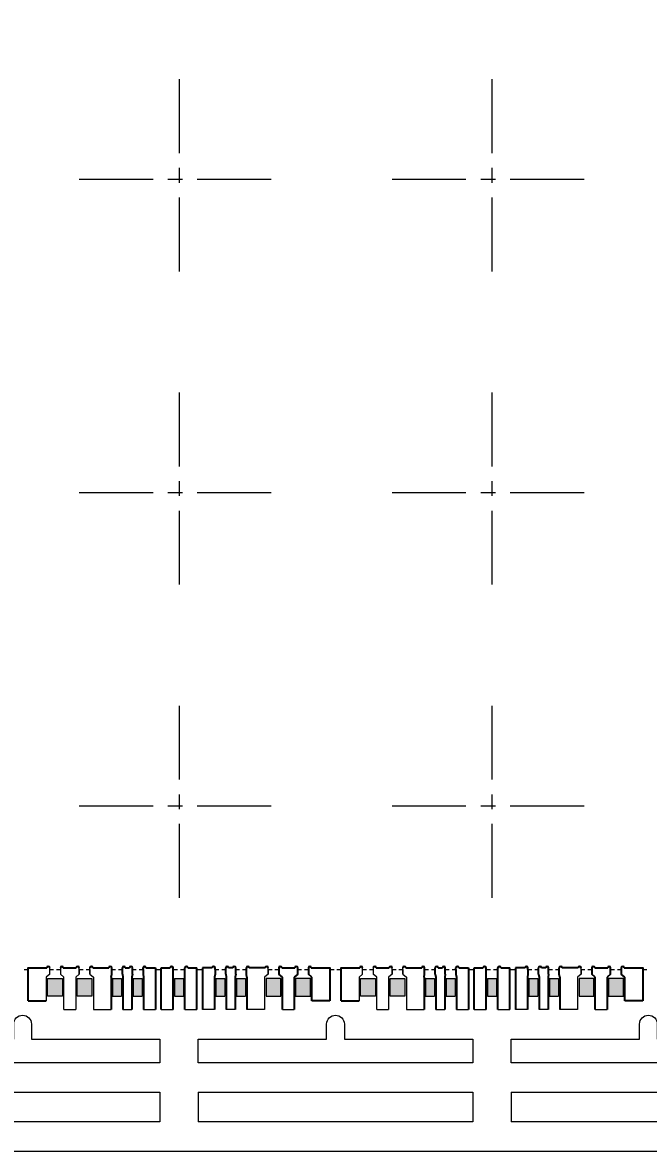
# Model space of a CAD drawing. Header units: millimetres. Extents: x 4066 to 4192, y 1600 to 1759.
# Drawn here: x 4135.04 to 4145.64, y 1673.22 to 1692.32 of the extents above; entities that cross this region are included whole.
import ezdxf

# ---------------------------------------------------------------- set-up
doc = ezdxf.new("R2010")
doc.units = ezdxf.units.MM
doc.linetypes.add('CENTER', pattern=[2, 1.25, -0.25, 0.25, -0.25])
doc.linetypes.add('HIDDEN', pattern=[0.375, 0.25, -0.125])
for name, color, linetype in [('1', 7, 'Continuous'), ('1D', 4, 'Continuous'), ('中心线', 1, 'CENTER')]:
    doc.layers.add(name, color=color, linetype=linetype)
doc.layers.add('AM_8', color=3, linetype='Continuous', lineweight=15)

msp = doc.modelspace()

# ---------------------------------------------------------------- hatches: boundary and pattern name
at = {"layer": 'AM_8', "linetype": 'ByBlock'}
h = msp.add_hatch(dxfattribs=at)
h.set_pattern_fill('GLASS', color=3, scale=0.002)
h.set_pattern_definition([(236.3099, (37.13048, 0.03556), (-0.050800067793, -0.101599977535), [0.018316194, -0.1648457968]), (236.3099, (37.131496, 0.032512), (-0.050800067793, -0.101599977535), [0.0109897164, -0.1721722744]), (236.3099, (37.1254, 0.032512), (-0.050800067793, -0.101599977535), [0.0109897164, -0.1721722744])])
h.paths.add_polyline_path([(4135.4681, 1675.8464), (4135.4681, 1676.1464), (4135.7181, 1676.1464), (4135.7181, 1675.8464)])
h.paths.add_polyline_path([(4135.9681, 1675.8464), (4135.9681, 1676.1464), (4136.2181, 1676.1464), (4136.2181, 1675.8464)])
h.paths.add_polyline_path([(4139.1681, 1676.1464), (4139.1681, 1675.8464), (4139.4181, 1675.8464), (4139.4181, 1676.1464)])
h.paths.add_polyline_path([(4139.6681, 1676.1464), (4139.6681, 1675.8464), (4139.9181, 1675.8464), (4139.9181, 1676.1464)])
h.paths.add_polyline_path([(4136.5681, 1676.1464), (4136.5681, 1675.8464), (4136.7181, 1675.8464), (4136.7181, 1676.1464)])
h.paths.add_polyline_path([(4136.9181, 1676.1464), (4136.9181, 1675.8464), (4137.0681, 1675.8464), (4137.0681, 1676.1464)])
h.paths.add_polyline_path([(4138.6681, 1676.1464), (4138.6681, 1675.8464), (4138.8181, 1675.8464), (4138.8181, 1676.1464)])
h.paths.add_polyline_path([(4138.3181, 1676.1464), (4138.3181, 1675.8464), (4138.4681, 1675.8464), (4138.4681, 1676.1464)])
h.paths.add_polyline_path([(4137.6181, 1676.1464), (4137.6181, 1675.8464), (4137.7681, 1675.8464), (4137.7681, 1676.1464)])
h = msp.add_hatch(dxfattribs=at)
h.set_pattern_fill('GLASS', color=3, scale=0.002)
h.set_pattern_definition([(236.3099, (42.43048, 0.03556), (-0.050800067793, -0.101599977535), [0.018316194, -0.1648457968]), (236.3099, (42.431496, 0.032512), (-0.050800067793, -0.101599977535), [0.0109897164, -0.1721722744]), (236.3099, (42.4254, 0.032512), (-0.050800067793, -0.101599977535), [0.0109897164, -0.1721722744])])
h.paths.add_polyline_path([(4140.7681, 1675.8464), (4140.7681, 1676.1464), (4141.0181, 1676.1464), (4141.0181, 1675.8464)])
h.paths.add_polyline_path([(4141.2681, 1675.8464), (4141.2681, 1676.1464), (4141.5181, 1676.1464), (4141.5181, 1675.8464)])
h.paths.add_polyline_path([(4144.4681, 1676.1464), (4144.4681, 1675.8464), (4144.7181, 1675.8464), (4144.7181, 1676.1464)])
h.paths.add_polyline_path([(4144.9681, 1676.1464), (4144.9681, 1675.8464), (4145.2181, 1675.8464), (4145.2181, 1676.1464)])
h.paths.add_polyline_path([(4141.8681, 1676.1464), (4141.8681, 1675.8464), (4142.0181, 1675.8464), (4142.0181, 1676.1464)])
h.paths.add_polyline_path([(4142.2181, 1676.1464), (4142.2181, 1675.8464), (4142.3681, 1675.8464), (4142.3681, 1676.1464)])
h.paths.add_polyline_path([(4143.9681, 1676.1464), (4143.9681, 1675.8464), (4144.1181, 1675.8464), (4144.1181, 1676.1464)])
h.paths.add_polyline_path([(4143.6181, 1676.1464), (4143.6181, 1675.8464), (4143.7681, 1675.8464), (4143.7681, 1676.1464)])
h.paths.add_polyline_path([(4142.9181, 1676.1464), (4142.9181, 1675.8464), (4143.0681, 1675.8464), (4143.0681, 1676.1464)])

# ---------------------------------------------------------------- linework, layer by layer
at = {"lineweight": 5}
for p, q in [((4135.5031, 1676.2214, 0.0291), (4135.4431, 1676.1714, 0.0291)), ((4135.5031, 1676.2214, 0.0291), (4135.5031, 1676.3264, 0.0291)), ((4135.6831, 1676.3264, 0.0291), (4135.6831, 1676.2214, 0.0291)), ((4135.7431, 1676.1714, 0.0291), (4135.6831, 1676.2214, 0.0291)), ((4136.0031, 1676.2214, 0.0291), (4135.9431, 1676.1714, 0.0291)), ((4136.0031, 1676.2214, 0.0291), (4136.0031, 1676.3264, 0.0291)), ((4136.0031, 1676.3014, 0.0291), (4136.0031, 1676.2214, 0.0291)), ((4136.1831, 1676.2214, 0.0291), (4136.1831, 1676.3264, 0.0291)), ((4136.1831, 1676.3014, 0.0291), (4136.1831, 1676.2214, 0.0291)), ((4136.1831, 1676.2214, 0.0291), (4136.2431, 1676.1714, 0.0291)), ((4139.2031, 1676.2214, 0.0291), (4139.1431, 1676.1714, 0.0291)), ((4139.2031, 1676.2214, 0.0291), (4139.2031, 1676.3264, 0.0291)), ((4139.2031, 1676.3014, 0.0291), (4139.2031, 1676.2214, 0.0291)), ((4140.8031, 1676.2214, 0.0291), (4140.7431, 1676.1714, 0.0291)), ((4140.8031, 1676.2214, 0.0291), (4140.8031, 1676.3264, 0.0291)), ((4140.9831, 1676.3264, 0.0291), (4140.9831, 1676.2214, 0.0291)), ((4141.0431, 1676.1714, 0.0291), (4140.9831, 1676.2214, 0.0291)), ((4141.3031, 1676.2214, 0.0291), (4141.2431, 1676.1714, 0.0291)), ((4141.3031, 1676.2214, 0.0291), (4141.3031, 1676.3264, 0.0291)), ((4141.3031, 1676.3014, 0.0291), (4141.3031, 1676.2214, 0.0291)), ((4141.4831, 1676.2214, 0.0291), (4141.4831, 1676.3264, 0.0291)), ((4141.4831, 1676.3014, 0.0291), (4141.4831, 1676.2214, 0.0291)), ((4141.4831, 1676.2214, 0.0291), (4141.5431, 1676.1714, 0.0291)), ((4144.5031, 1676.2214, 0.0291), (4144.4431, 1676.1714, 0.0291)), ((4144.5031, 1676.2214, 0.0291), (4144.5031, 1676.3264, 0.0291)), ((4144.5031, 1676.3014, 0.0291), (4144.5031, 1676.2214, 0.0291)), ((4135.4431, 1676.1714, 0.0291), (4135.4431, 1675.7686, 0.0291)), ((4135.7431, 1675.6214, 0.0291), (4135.7431, 1676.1714, 0.0291)), ((4135.9431, 1676.1714, 0.0291), (4135.9431, 1675.6214, 0.0291)), ((4136.2431, 1676.1714, 0.0291), (4136.2431, 1675.6214, 0.0291)), ((4139.1431, 1676.1714, 0.0291), (4139.1431, 1675.6214, 0.0291)), ((4140.7431, 1676.1714, 0.0291), (4140.7431, 1675.7686, 0.0291)), ((4141.0431, 1675.6214, 0.0291), (4141.0431, 1676.1714, 0.0291)), ((4141.2431, 1676.1714, 0.0291), (4141.2431, 1675.6214, 0.0291)), ((4141.5431, 1676.1714, 0.0291), (4141.5431, 1675.6214, 0.0291)), ((4144.4431, 1676.1714, 0.0291), (4144.4431, 1675.6214, 0.0291)), ((4135.7431, 1675.6214, 0.0291), (4135.9431, 1675.6214, 0.0291)), ((4136.2431, 1675.6214, 0.0291), (4136.5431, 1675.6214, 0.0291)), ((4136.7431, 1675.6214, 0.0291), (4136.8931, 1675.6214, 0.0291)), ((4137.0931, 1675.6214, 0.0291), (4137.2931, 1675.6214, 0.0291)), ((4137.3931, 1675.6214, 0.0291), (4137.5931, 1675.6214, 0.0291)), ((4137.7931, 1675.6214, 0.0291), (4137.9931, 1675.6214, 0.0291)), ((4138.2931, 1675.6214, 0.0291), (4138.0931, 1675.6214, 0.0291)), ((4138.6431, 1675.6214, 0.0291), (4138.4931, 1675.6214, 0.0291)), ((4139.1431, 1675.6214, 0.0291), (4138.8431, 1675.6214, 0.0291)), ((4139.4431, 1675.6214, 0.0291), (4139.6431, 1675.6214, 0.0291)), ((4141.0431, 1675.6214, 0.0291), (4141.2431, 1675.6214, 0.0291)), ((4141.5431, 1675.6214, 0.0291), (4141.8431, 1675.6214, 0.0291)), ((4142.0431, 1675.6214, 0.0291), (4142.1931, 1675.6214, 0.0291)), ((4142.3931, 1675.6214, 0.0291), (4142.5931, 1675.6214, 0.0291)), ((4142.6931, 1675.6214, 0.0291), (4142.8931, 1675.6214, 0.0291)), ((4143.0931, 1675.6214, 0.0291), (4143.2931, 1675.6214, 0.0291)), ((4143.5931, 1675.6214, 0.0291), (4143.3931, 1675.6214, 0.0291)), ((4143.9431, 1675.6214, 0.0291), (4143.7931, 1675.6214, 0.0291)), ((4144.4431, 1675.6214, 0.0291), (4144.1431, 1675.6214, 0.0291)), ((4144.7431, 1675.6214, 0.0291), (4144.9431, 1675.6214, 0.0291))]:
    msp.add_line(p, q, dxfattribs=at)
at = {"color": 0}
for p, q in [((4136.5431, 1676.1714, 0.0291), (4136.5531, 1676.2214, 0.0291)), ((4136.5531, 1676.2214, 0.0291), (4136.5531, 1676.3014, 0.0291)), ((4136.7331, 1676.2214, 0.0291), (4136.7431, 1676.1714, 0.0291)), ((4136.9031, 1676.2214, 0.0291), (4136.8931, 1676.1714, 0.0291)), ((4137.0831, 1676.3014, 0.0291), (4137.0831, 1676.2214, 0.0291)), ((4137.0831, 1676.2214, 0.0291), (4137.0931, 1676.1714, 0.0291)), ((4137.3931, 1675.6214, 0.0291), (4137.3931, 1676.3264, 0.0291)), ((4137.5931, 1675.6214, 0.0291), (4137.5931, 1676.3264, 0.0291)), ((4137.7931, 1675.6214, 0.0291), (4137.7931, 1676.3264, 0.0291)), ((4137.9931, 1675.6214, 0.0291), (4137.9931, 1676.3264, 0.0291)), ((4138.3031, 1676.2214, 0.0291), (4138.2931, 1676.1714, 0.0291)), ((4138.3031, 1676.3014, 0.0291), (4138.3031, 1676.2214, 0.0291)), ((4138.4831, 1676.2214, 0.0291), (4138.4931, 1676.1714, 0.0291)), ((4138.6531, 1676.2214, 0.0291), (4138.6431, 1676.1714, 0.0291)), ((4138.8331, 1676.2214, 0.0291), (4138.8331, 1676.3014, 0.0291)), ((4138.8431, 1676.1714, 0.0291), (4138.8331, 1676.2214, 0.0291)), ((4139.3831, 1676.3264, 0.0291), (4139.3831, 1676.2214, 0.0291)), ((4139.7031, 1676.2214, 0.0291), (4139.7031, 1676.3264, 0.0291)), ((4139.8831, 1676.3264, 0.0291), (4139.8831, 1676.2214, 0.0291)), ((4141.8431, 1676.1714, 0.0291), (4141.8531, 1676.2214, 0.0291)), ((4141.8531, 1676.2214, 0.0291), (4141.8531, 1676.3014, 0.0291)), ((4142.0331, 1676.2214, 0.0291), (4142.0431, 1676.1714, 0.0291)), ((4142.2031, 1676.2214, 0.0291), (4142.1931, 1676.1714, 0.0291)), ((4142.3831, 1676.3014, 0.0291), (4142.3831, 1676.2214, 0.0291)), ((4142.3831, 1676.2214, 0.0291), (4142.3931, 1676.1714, 0.0291)), ((4142.6931, 1675.6214, 0.0291), (4142.6931, 1676.3264, 0.0291)), ((4142.8931, 1675.6214, 0.0291), (4142.8931, 1676.3264, 0.0291)), ((4143.0931, 1675.6214, 0.0291), (4143.0931, 1676.3264, 0.0291)), ((4143.2931, 1675.6214, 0.0291), (4143.2931, 1676.3264, 0.0291)), ((4143.6031, 1676.2214, 0.0291), (4143.5931, 1676.1714, 0.0291)), ((4143.6031, 1676.3014, 0.0291), (4143.6031, 1676.2214, 0.0291)), ((4143.7831, 1676.2214, 0.0291), (4143.7931, 1676.1714, 0.0291)), ((4143.9531, 1676.2214, 0.0291), (4143.9431, 1676.1714, 0.0291)), ((4144.1331, 1676.2214, 0.0291), (4144.1331, 1676.3014, 0.0291)), ((4144.1431, 1676.1714, 0.0291), (4144.1331, 1676.2214, 0.0291)), ((4144.6831, 1676.3264, 0.0291), (4144.6831, 1676.2214, 0.0291)), ((4145.0031, 1676.2214, 0.0291), (4145.0031, 1676.3264, 0.0291)), ((4145.1831, 1676.3264, 0.0291), (4145.1831, 1676.2214, 0.0291)), ((4136.5431, 1676.1714, 0.0291), (4136.5431, 1675.6214, 0.0291)), ((4136.7431, 1676.1714, 0.0291), (4136.7431, 1675.6214, 0.0291)), ((4136.8931, 1676.1714, 0.0291), (4136.8931, 1675.6214, 0.0291)), ((4137.0931, 1676.1714, 0.0291), (4137.0931, 1675.6214, 0.0291)), ((4138.2931, 1676.1714, 0.0291), (4138.2931, 1675.6214, 0.0291)), ((4138.4931, 1676.1714, 0.0291), (4138.4931, 1675.6214, 0.0291)), ((4138.6431, 1676.1714, 0.0291), (4138.6431, 1675.6214, 0.0291)), ((4138.8431, 1676.1714, 0.0291), (4138.8431, 1675.6214, 0.0291)), ((4141.8431, 1676.1714, 0.0291), (4141.8431, 1675.6214, 0.0291)), ((4142.0431, 1676.1714, 0.0291), (4142.0431, 1675.6214, 0.0291)), ((4142.1931, 1676.1714, 0.0291), (4142.1931, 1675.6214, 0.0291)), ((4142.3931, 1676.1714, 0.0291), (4142.3931, 1675.6214, 0.0291)), ((4143.5931, 1676.1714, 0.0291), (4143.5931, 1675.6214, 0.0291)), ((4143.7931, 1676.1714, 0.0291), (4143.7931, 1675.6214, 0.0291)), ((4143.9431, 1676.1714, 0.0291), (4143.9431, 1675.6214, 0.0291)), ((4144.1431, 1676.1714, 0.0291), (4144.1431, 1675.6214, 0.0291))]:
    msp.add_line(p, q, dxfattribs=at)
for p, q in [((4136.5531, 1676.3014, 0.0291), (4136.5531, 1676.3264, 0.0291)), ((4136.7331, 1676.2214, 0.0291), (4136.7331, 1676.3264, 0.0291)), ((4136.9031, 1676.2214, 0.0291), (4136.9031, 1676.3264, 0.0291)), ((4137.0831, 1676.3014, 0.0291), (4137.0831, 1676.3264, 0.0291)), ((4138.3031, 1676.3014, 0.0291), (4138.3031, 1676.3264, 0.0291)), ((4138.4831, 1676.2214, 0.0291), (4138.4831, 1676.3264, 0.0291)), ((4138.6531, 1676.2214, 0.0291), (4138.6531, 1676.3264, 0.0291)), ((4138.8331, 1676.3014, 0.0291), (4138.8331, 1676.3264, 0.0291)), ((4139.4431, 1676.1714, 0.0291), (4139.3831, 1676.2214, 0.0291)), ((4139.7031, 1676.2214, 0.0291), (4139.6431, 1676.1714, 0.0291)), ((4139.9431, 1676.1714, 0.0291), (4139.8831, 1676.2214, 0.0291)), ((4141.8531, 1676.3014, 0.0291), (4141.8531, 1676.3264, 0.0291)), ((4142.0331, 1676.2214, 0.0291), (4142.0331, 1676.3264, 0.0291)), ((4142.2031, 1676.2214, 0.0291), (4142.2031, 1676.3264, 0.0291)), ((4142.3831, 1676.3014, 0.0291), (4142.3831, 1676.3264, 0.0291)), ((4143.6031, 1676.3014, 0.0291), (4143.6031, 1676.3264, 0.0291)), ((4143.7831, 1676.2214, 0.0291), (4143.7831, 1676.3264, 0.0291)), ((4143.9531, 1676.2214, 0.0291), (4143.9531, 1676.3264, 0.0291)), ((4144.1331, 1676.3014, 0.0291), (4144.1331, 1676.3264, 0.0291)), ((4144.7431, 1676.1714, 0.0291), (4144.6831, 1676.2214, 0.0291)), ((4145.0031, 1676.2214, 0.0291), (4144.9431, 1676.1714, 0.0291)), ((4145.2431, 1676.1714, 0.0291), (4145.1831, 1676.2214, 0.0291)), ((4139.4431, 1675.6214, 0.0291), (4139.4431, 1676.1714, 0.0291)), ((4139.6431, 1676.1714, 0.0291), (4139.6431, 1675.6214, 0.0291)), ((4139.9431, 1675.7686, 0.0291), (4139.9431, 1676.1714, 0.0291)), ((4144.7431, 1675.6214, 0.0291), (4144.7431, 1676.1714, 0.0291)), ((4144.9431, 1676.1714, 0.0291), (4144.9431, 1675.6214, 0.0291)), ((4145.2431, 1675.7686, 0.0291), (4145.2431, 1676.1714, 0.0291)), ((4135.1381, 1675.7686, 0.0291), (4135.4431, 1675.7686, 0.0291)), ((4140.2481, 1675.7686, 0.0291), (4139.9431, 1675.7686, 0.0291)), ((4140.4381, 1675.7686, 0.0291), (4140.7431, 1675.7686, 0.0291)), ((4145.5481, 1675.7686, 0.0291), (4145.2431, 1675.7686, 0.0291))]:
    msp.add_line(p, q)
at = {"color": 0, "elevation": 0.0291}
for points in [[(4135.1381, 1675.7686), (4135.1381, 1676.3264), (4135.4531, 1676.3264)], [(4135.7331, 1676.3264), (4135.9531, 1676.3264)], [(4136.2331, 1676.3264), (4136.5031, 1676.3264)], [(4136.7831, 1676.3264), (4136.8531, 1676.3264)], [(4137.1331, 1676.3264), (4137.2931, 1676.3264)], [(4137.2931, 1676.3264), (4137.2931, 1675.6214)], [(4137.3931, 1676.3264), (4137.5431, 1676.3264)], [(4137.8431, 1676.3264), (4137.9931, 1676.3264)], [(4138.0931, 1676.3264), (4138.0931, 1675.6214)], [(4138.2531, 1676.3264), (4138.0931, 1676.3264)], [(4138.6031, 1676.3264), (4138.5331, 1676.3264)], [(4139.1531, 1676.3264), (4138.8831, 1676.3264)], [(4139.4331, 1676.3264), (4139.6531, 1676.3264)], [(4139.9331, 1676.3264), (4140.2481, 1676.3264), (4140.2481, 1675.7686)], [(4140.4381, 1675.7686), (4140.4381, 1676.3264), (4140.7531, 1676.3264)], [(4141.0331, 1676.3264), (4141.2531, 1676.3264)], [(4141.5331, 1676.3264), (4141.8031, 1676.3264)], [(4142.0831, 1676.3264), (4142.1531, 1676.3264)], [(4142.4331, 1676.3264), (4142.5931, 1676.3264)], [(4142.5931, 1676.3264), (4142.5931, 1675.6214)], [(4142.6931, 1676.3264), (4142.8431, 1676.3264)], [(4143.1431, 1676.3264), (4143.2931, 1676.3264)], [(4143.3931, 1676.3264), (4143.3931, 1675.6214)], [(4143.5531, 1676.3264), (4143.3931, 1676.3264)], [(4143.9031, 1676.3264), (4143.8331, 1676.3264)], [(4144.4531, 1676.3264), (4144.1831, 1676.3264)], [(4144.7331, 1676.3264), (4144.9531, 1676.3264)], [(4145.2331, 1676.3264), (4145.5481, 1676.3264), (4145.5481, 1675.7686)]]:
    msp.add_lwpolyline(points, dxfattribs=at)
for centre in [(4135.4781, 1676.3264, 0.0291), (4135.7081, 1676.3264, 0.0291), (4135.9781, 1676.3264, 0.0291), (4136.2081, 1676.3264, 0.0291), (4136.5281, 1676.3264, 0.0291), (4136.7581, 1676.3264, 0.0291), (4136.8781, 1676.3264, 0.0291), (4137.1081, 1676.3264, 0.0291), (4137.5681, 1676.3264, 0.0291), (4137.8181, 1676.3264, 0.0291), (4138.2781, 1676.3264, 0.0291), (4138.5081, 1676.3264, 0.0291), (4138.6281, 1676.3264, 0.0291), (4138.8581, 1676.3264, 0.0291), (4139.1781, 1676.3264, 0.0291), (4139.4081, 1676.3264, 0.0291), (4139.6781, 1676.3264, 0.0291), (4139.9081, 1676.3264, 0.0291), (4140.7781, 1676.3264, 0.0291), (4141.0081, 1676.3264, 0.0291), (4141.2781, 1676.3264, 0.0291), (4141.5081, 1676.3264, 0.0291), (4141.8281, 1676.3264, 0.0291), (4142.0581, 1676.3264, 0.0291), (4142.1781, 1676.3264, 0.0291), (4142.4081, 1676.3264, 0.0291), (4142.8681, 1676.3264, 0.0291), (4143.1181, 1676.3264, 0.0291), (4143.5781, 1676.3264, 0.0291), (4143.8081, 1676.3264, 0.0291), (4143.9281, 1676.3264, 0.0291), (4144.1581, 1676.3264, 0.0291), (4144.4781, 1676.3264, 0.0291), (4144.7081, 1676.3264, 0.0291), (4144.9781, 1676.3264, 0.0291), (4145.2081, 1676.3264, 0.0291)]:
    msp.add_arc(centre, 0.025, 0, 180)
at = {"layer": '1', "lineweight": 5}
for p, q in [((4137.3681, 1674.2214, 0.0291), (4137.3681, 1673.7214, 0.0291)), ((4138.0181, 1674.2214, 0.0291), (4138.0181, 1673.7214, 0.0291)), ((4142.6681, 1674.2214, 0.0291), (4142.6681, 1673.7214, 0.0291)), ((4143.3181, 1674.2214, 0.0291), (4143.3181, 1673.7214, 0.0291))]:
    msp.add_line(p, q, dxfattribs=at)
at = {"layer": '1', "lineweight": 5, "elevation": 0.0291}
for points in [[(4134.8931, 1675.3764, -1), (4135.1931, 1675.3764), (4135.1931, 1675.1214), (4137.3681, 1675.1214), (4137.3681, 1674.7214), (4132.7181, 1674.7214), (4132.7181, 1675.1214), (4134.8931, 1675.1214)], [(4140.1931, 1675.3764, -1), (4140.4931, 1675.3764), (4140.4931, 1675.1214), (4142.6681, 1675.1214), (4142.6681, 1674.7214), (4138.0181, 1674.7214), (4138.0181, 1675.1214), (4140.1931, 1675.1214)], [(4145.4931, 1675.3764, -1), (4145.7931, 1675.3764), (4145.7931, 1675.1214), (4147.9681, 1675.1214), (4147.9681, 1674.7214), (4143.3181, 1674.7214), (4143.3181, 1675.1214), (4145.4931, 1675.1214)]]:
    msp.add_lwpolyline(points, format="xyb", close=True, dxfattribs=at)
for points in [[(4132.7181, 1674.2214), (4137.3681, 1674.2214)], [(4138.0181, 1674.2214), (4142.6681, 1674.2214)], [(4143.3181, 1674.2214), (4147.9681, 1674.2214)], [(4137.3681, 1673.7214), (4132.7181, 1673.7214)], [(4142.6681, 1673.7214), (4138.0181, 1673.7214)], [(4147.9681, 1673.7214), (4143.3181, 1673.7214)]]:
    msp.add_lwpolyline(points, dxfattribs=at)
at = {"layer": '1D', "color": 1, "lineweight": 5, "elevation": 0.0291}
msp.add_lwpolyline([(4166.8431, 1673.2214), (4094.8431, 1673.2214), (4094.8431, 1743.2214), (4166.8431, 1743.2214)], dxfattribs=at)
at = {"layer": '1D', "linetype": 'HIDDEN', "lineweight": 5, "ltscale": 0.15, "elevation": 0.0291}
for points in [[(4135.0681, 1676.3014), (4135.1381, 1676.3014)], [(4135.5031, 1676.3014), (4135.5681, 1676.3014)], [(4135.6181, 1676.3014), (4135.6831, 1676.3014)], [(4136.0031, 1676.3014), (4136.0681, 1676.3014)], [(4136.1181, 1676.3014), (4136.1831, 1676.3014)], [(4136.5531, 1676.3014), (4136.6181, 1676.3014)], [(4136.6681, 1676.3014), (4136.7331, 1676.3014)], [(4136.9031, 1676.3014), (4136.9681, 1676.3014)], [(4137.0181, 1676.3014), (4137.0831, 1676.3014)], [(4137.2931, 1676.3014), (4137.3931, 1676.3014)], [(4137.5931, 1676.3014), (4137.6681, 1676.3014)], [(4137.7181, 1676.3014), (4137.7931, 1676.3014)], [(4137.9931, 1676.3014), (4138.0931, 1676.3014)], [(4138.3031, 1676.3014), (4138.3681, 1676.3014)], [(4138.4181, 1676.3014), (4138.4831, 1676.3014)], [(4138.6531, 1676.3014), (4138.7181, 1676.3014)], [(4138.7681, 1676.3014), (4138.8331, 1676.3014)], [(4139.2031, 1676.3014), (4139.2681, 1676.3014)], [(4139.3181, 1676.3014), (4139.3831, 1676.3014)], [(4139.7031, 1676.3014), (4139.7681, 1676.3014)], [(4139.8181, 1676.3014), (4139.8831, 1676.3014)], [(4140.2481, 1676.3014), (4140.3181, 1676.3014)], [(4140.3681, 1676.3014), (4140.4381, 1676.3014)], [(4140.8031, 1676.3014), (4140.8681, 1676.3014)], [(4140.9181, 1676.3014), (4140.9831, 1676.3014)], [(4141.3031, 1676.3014), (4141.3681, 1676.3014)], [(4141.4181, 1676.3014), (4141.4831, 1676.3014)], [(4141.8531, 1676.3014), (4141.9181, 1676.3014)], [(4141.9681, 1676.3014), (4142.0331, 1676.3014)], [(4142.2031, 1676.3014), (4142.2681, 1676.3014)], [(4142.3181, 1676.3014), (4142.3831, 1676.3014)], [(4142.5931, 1676.3014), (4142.6931, 1676.3014)], [(4142.8931, 1676.3014), (4142.9681, 1676.3014)], [(4143.0181, 1676.3014), (4143.0931, 1676.3014)], [(4143.2931, 1676.3014), (4143.3931, 1676.3014)], [(4143.6031, 1676.3014), (4143.6681, 1676.3014)], [(4143.7181, 1676.3014), (4143.7831, 1676.3014)], [(4143.9531, 1676.3014), (4144.0181, 1676.3014)], [(4144.0681, 1676.3014), (4144.1331, 1676.3014)], [(4144.5031, 1676.3014), (4144.5681, 1676.3014)], [(4144.6181, 1676.3014), (4144.6831, 1676.3014)], [(4145.0031, 1676.3014), (4145.0681, 1676.3014)], [(4145.1181, 1676.3014), (4145.1831, 1676.3014)], [(4145.5481, 1676.3014), (4145.6181, 1676.3014)]]:
    msp.add_lwpolyline(points, dxfattribs=at)
at = {"layer": 'AM_8', "color": 3, "linetype": 'ByBlock'}
for p, q in [((4136.5681, 1676.1464, 0.0291), (4136.5681, 1675.8464, 0.0291)), ((4136.5681, 1676.1464, 0.0291), (4136.7181, 1676.1464, 0.0291)), ((4136.7181, 1676.1464, 0.0291), (4136.7181, 1675.8464, 0.0291)), ((4136.9181, 1676.1464, 0.0291), (4136.9181, 1675.8464, 0.0291)), ((4136.9181, 1676.1464, 0.0291), (4137.0681, 1676.1464, 0.0291)), ((4137.0681, 1676.1464, 0.0291), (4137.0681, 1675.8464, 0.0291)), ((4137.6181, 1676.1464, 0.0291), (4137.6181, 1675.8464, 0.0291)), ((4137.6181, 1676.1464, 0.0291), (4137.7681, 1676.1464, 0.0291)), ((4137.7681, 1676.1464, 0.0291), (4137.7681, 1675.8464, 0.0291)), ((4138.3181, 1676.1464, 0.0291), (4138.3181, 1675.8464, 0.0291)), ((4138.3181, 1676.1464, 0.0291), (4138.4681, 1676.1464, 0.0291)), ((4138.4681, 1676.1464, 0.0291), (4138.4681, 1675.8464, 0.0291)), ((4138.6681, 1676.1464, 0.0291), (4138.6681, 1675.8464, 0.0291)), ((4138.6681, 1676.1464, 0.0291), (4138.8181, 1676.1464, 0.0291)), ((4138.8181, 1676.1464, 0.0291), (4138.8181, 1675.8464, 0.0291)), ((4141.8681, 1676.1464, 0.0291), (4141.8681, 1675.8464, 0.0291)), ((4141.8681, 1676.1464, 0.0291), (4142.0181, 1676.1464, 0.0291)), ((4142.0181, 1676.1464, 0.0291), (4142.0181, 1675.8464, 0.0291)), ((4142.2181, 1676.1464, 0.0291), (4142.2181, 1675.8464, 0.0291)), ((4142.2181, 1676.1464, 0.0291), (4142.3681, 1676.1464, 0.0291)), ((4142.3681, 1676.1464, 0.0291), (4142.3681, 1675.8464, 0.0291)), ((4142.9181, 1676.1464, 0.0291), (4142.9181, 1675.8464, 0.0291)), ((4142.9181, 1676.1464, 0.0291), (4143.0681, 1676.1464, 0.0291)), ((4143.0681, 1676.1464, 0.0291), (4143.0681, 1675.8464, 0.0291)), ((4143.6181, 1676.1464, 0.0291), (4143.6181, 1675.8464, 0.0291)), ((4143.6181, 1676.1464, 0.0291), (4143.7681, 1676.1464, 0.0291)), ((4143.7681, 1676.1464, 0.0291), (4143.7681, 1675.8464, 0.0291)), ((4143.9681, 1676.1464, 0.0291), (4143.9681, 1675.8464, 0.0291)), ((4143.9681, 1676.1464, 0.0291), (4144.1181, 1676.1464, 0.0291)), ((4144.1181, 1676.1464, 0.0291), (4144.1181, 1675.8464, 0.0291)), ((4136.5681, 1675.8464, 0.0291), (4136.7181, 1675.8464, 0.0291)), ((4136.9181, 1675.8464, 0.0291), (4137.0681, 1675.8464, 0.0291)), ((4137.6181, 1675.8464, 0.0291), (4137.7681, 1675.8464, 0.0291)), ((4138.3181, 1675.8464, 0.0291), (4138.4681, 1675.8464, 0.0291)), ((4138.6681, 1675.8464, 0.0291), (4138.8181, 1675.8464, 0.0291)), ((4141.8681, 1675.8464, 0.0291), (4142.0181, 1675.8464, 0.0291)), ((4142.2181, 1675.8464, 0.0291), (4142.3681, 1675.8464, 0.0291)), ((4142.9181, 1675.8464, 0.0291), (4143.0681, 1675.8464, 0.0291)), ((4143.6181, 1675.8464, 0.0291), (4143.7681, 1675.8464, 0.0291)), ((4143.9681, 1675.8464, 0.0291), (4144.1181, 1675.8464, 0.0291))]:
    msp.add_line(p, q, dxfattribs=at)
at = {"layer": 'AM_8', "color": 3, "linetype": 'ByBlock', "elevation": 0.0291}
for points in [[(4135.4681, 1675.8464), (4135.4681, 1676.1464), (4135.7181, 1676.1464), (4135.7181, 1675.8464)], [(4135.9681, 1675.8464), (4135.9681, 1676.1464), (4136.2181, 1676.1464), (4136.2181, 1675.8464)], [(4139.4181, 1675.8464), (4139.4181, 1676.1464), (4139.1681, 1676.1464), (4139.1681, 1675.8464)], [(4139.9181, 1675.8464), (4139.9181, 1676.1464), (4139.6681, 1676.1464), (4139.6681, 1675.8464)], [(4140.7681, 1675.8464), (4140.7681, 1676.1464), (4141.0181, 1676.1464), (4141.0181, 1675.8464)], [(4141.2681, 1675.8464), (4141.2681, 1676.1464), (4141.5181, 1676.1464), (4141.5181, 1675.8464)], [(4144.7181, 1675.8464), (4144.7181, 1676.1464), (4144.4681, 1676.1464), (4144.4681, 1675.8464)], [(4145.2181, 1675.8464), (4145.2181, 1676.1464), (4144.9681, 1676.1464), (4144.9681, 1675.8464)]]:
    msp.add_lwpolyline(points, close=True, dxfattribs=at)
at = {"layer": '中心线', "linetype": 'CENTER', "lineweight": 5}
for p, q in [((4137.6931, 1691.3622, 0.0291), (4137.6931, 1687.9807, 0.0291)), ((4142.9931, 1691.3622, 0.0291), (4142.9931, 1687.9807, 0.0291)), ((4136.0024, 1689.6714, 0.0291), (4139.3838, 1689.6714, 0.0291)), ((4141.3024, 1689.6714, 0.0291), (4144.6838, 1689.6714, 0.0291)), ((4137.6931, 1686.0622, 0.0291), (4137.6931, 1682.6807, 0.0291)), ((4142.9931, 1686.0622, 0.0291), (4142.9931, 1682.6807, 0.0291)), ((4136.0024, 1684.3714, 0.0291), (4139.3838, 1684.3714, 0.0291)), ((4141.3024, 1684.3714, 0.0291), (4144.6838, 1684.3714, 0.0291)), ((4137.6931, 1680.7622, 0.0291), (4137.6931, 1677.3807, 0.0291)), ((4142.9931, 1680.7622, 0.0291), (4142.9931, 1677.3807, 0.0291)), ((4136.0024, 1679.0714, 0.0291), (4139.3838, 1679.0714, 0.0291)), ((4141.3024, 1679.0714, 0.0291), (4144.6838, 1679.0714, 0.0291))]:
    msp.add_line(p, q, dxfattribs=at)

doc.saveas('drawing.dxf')
